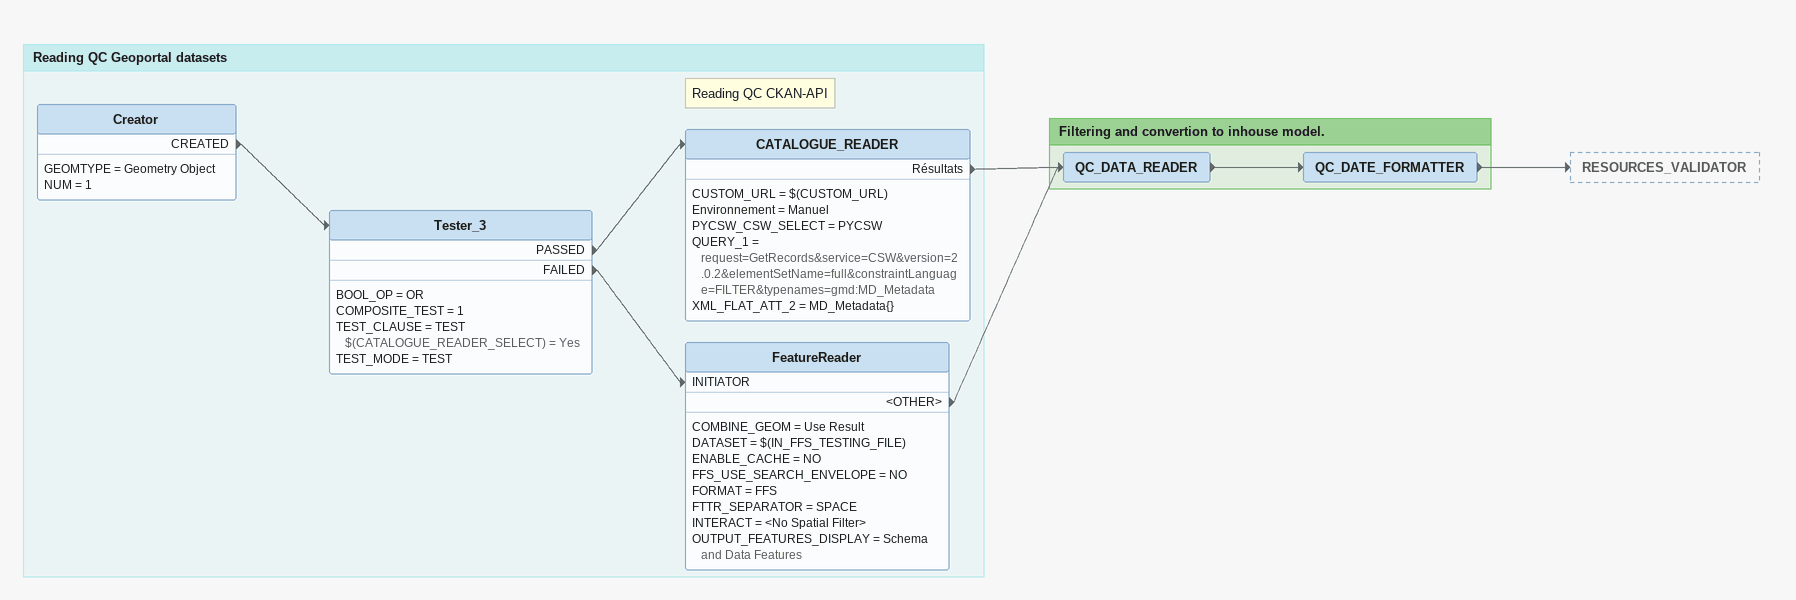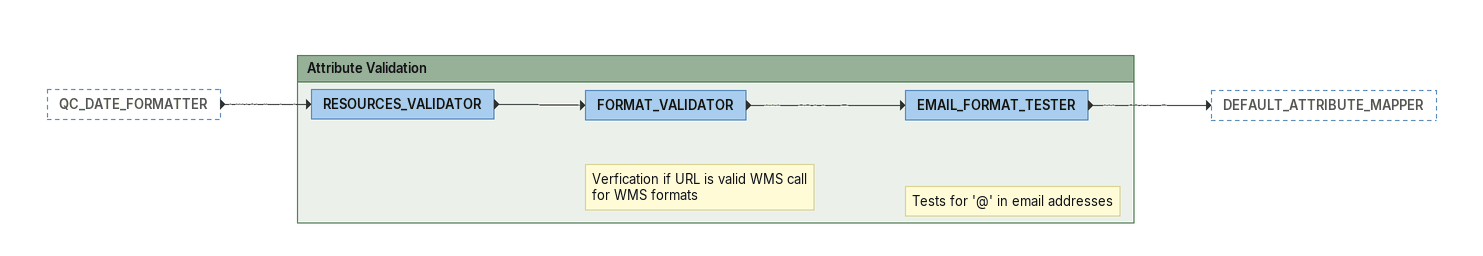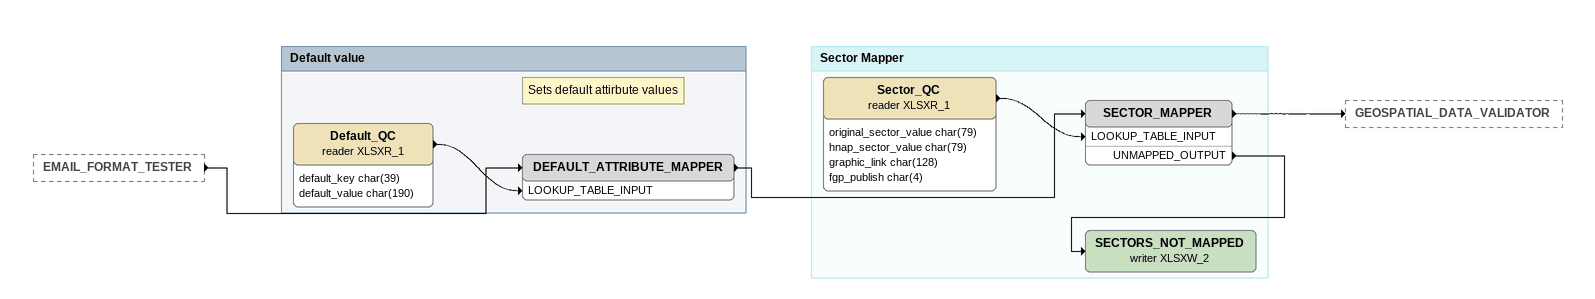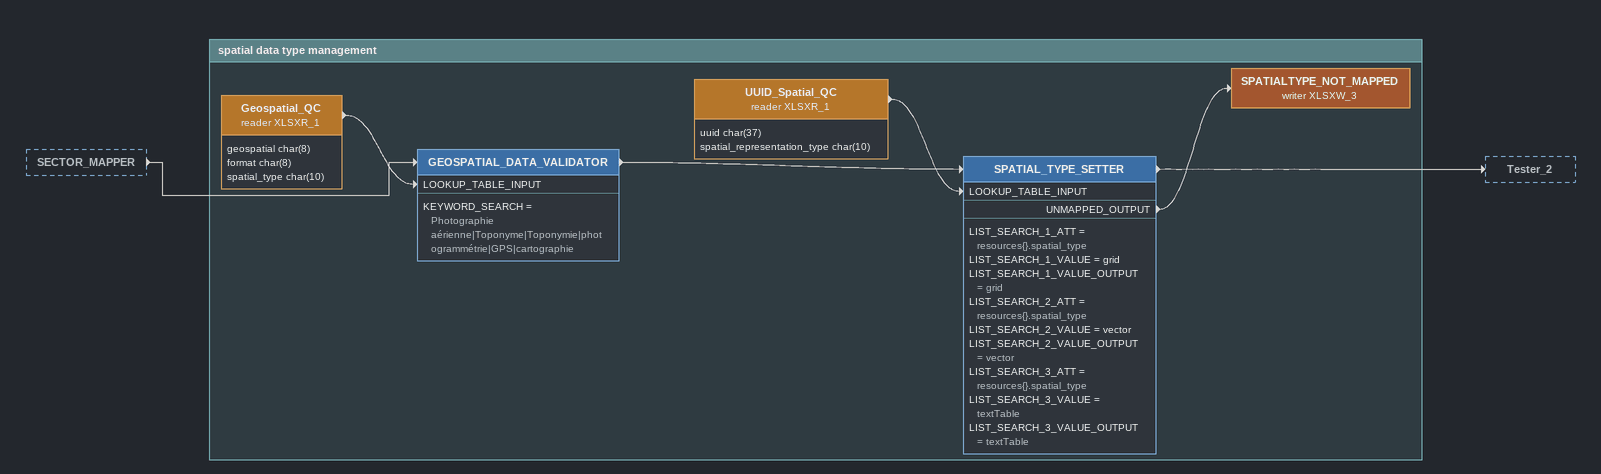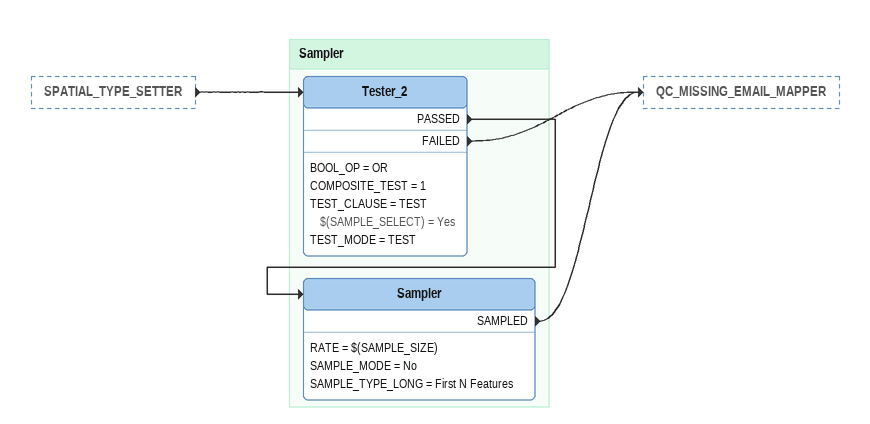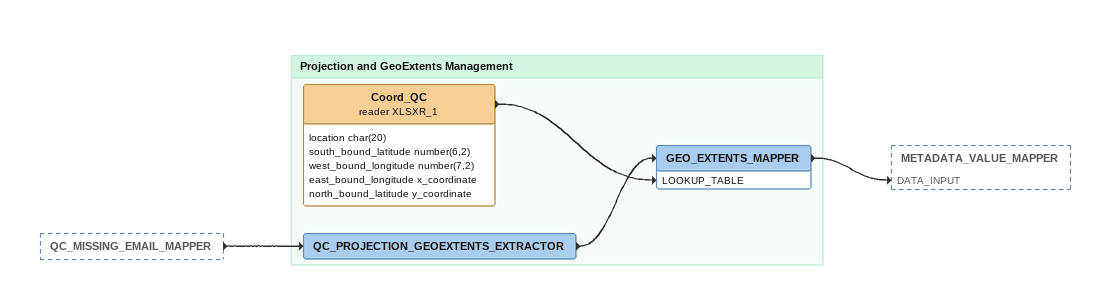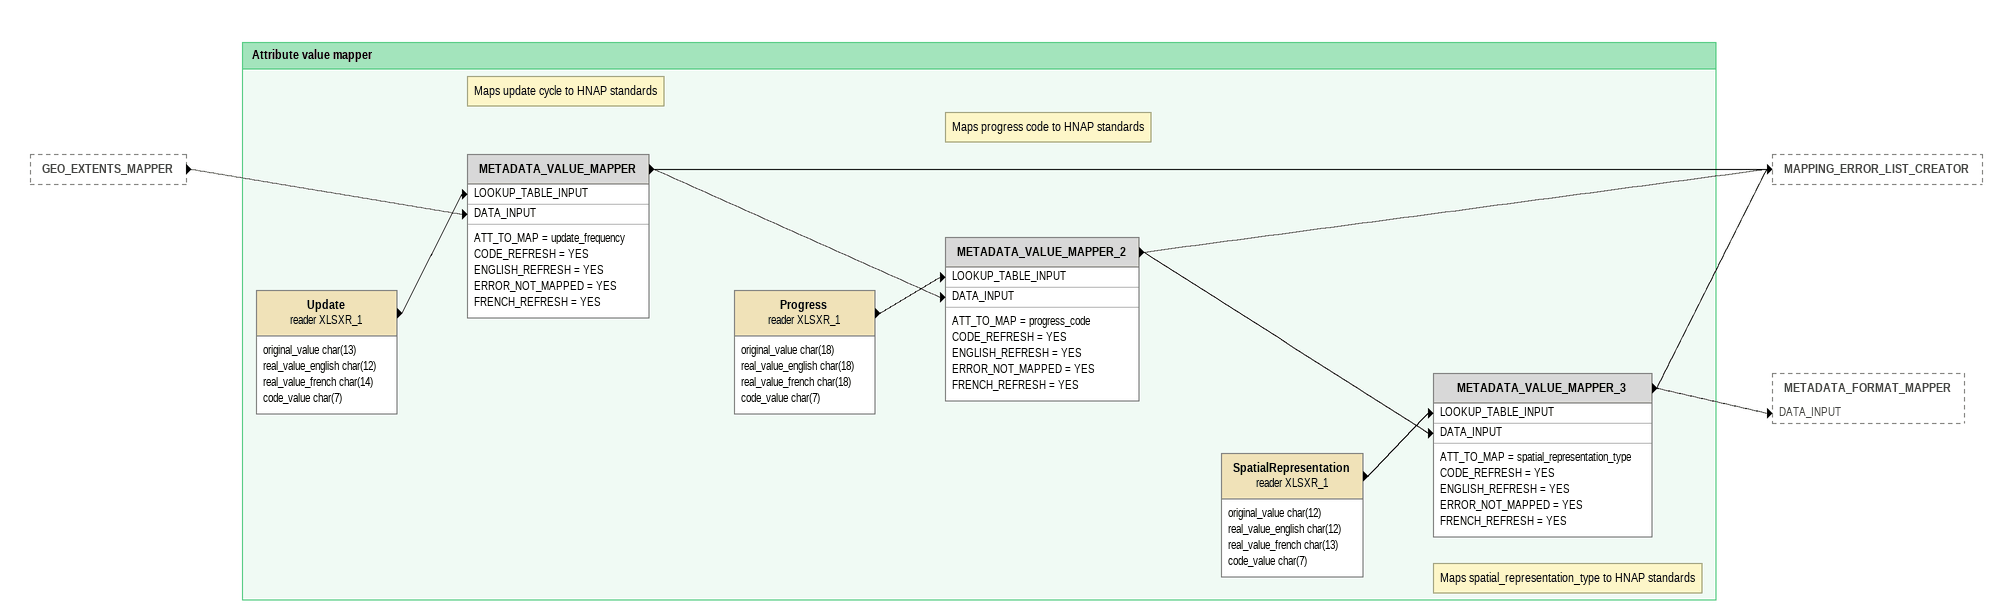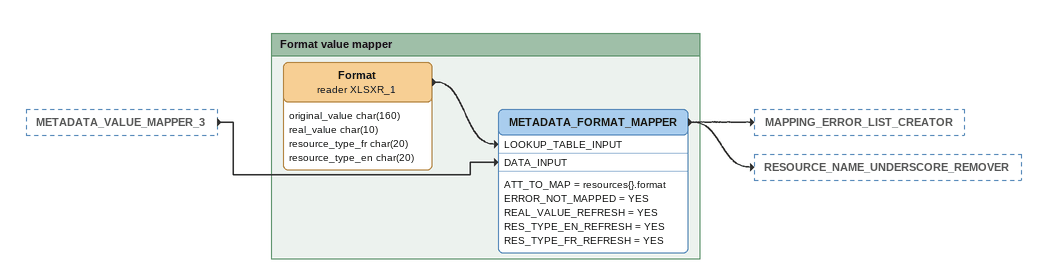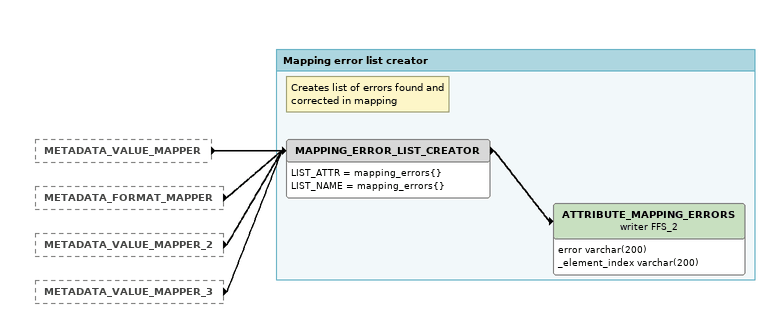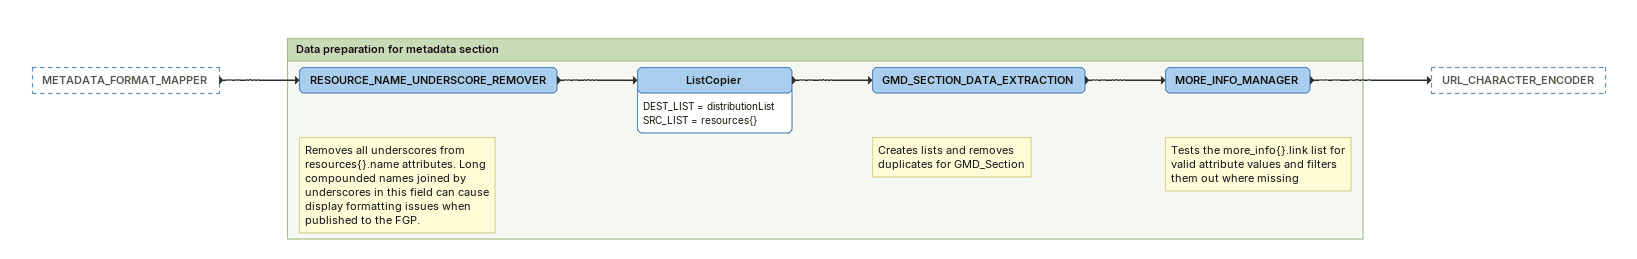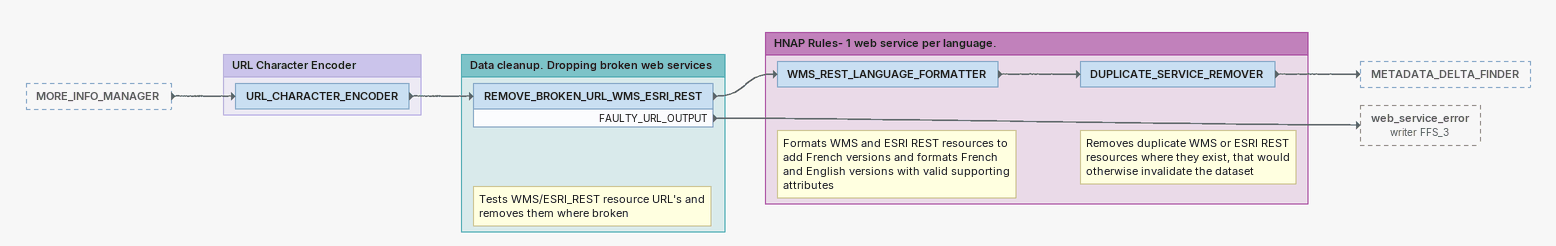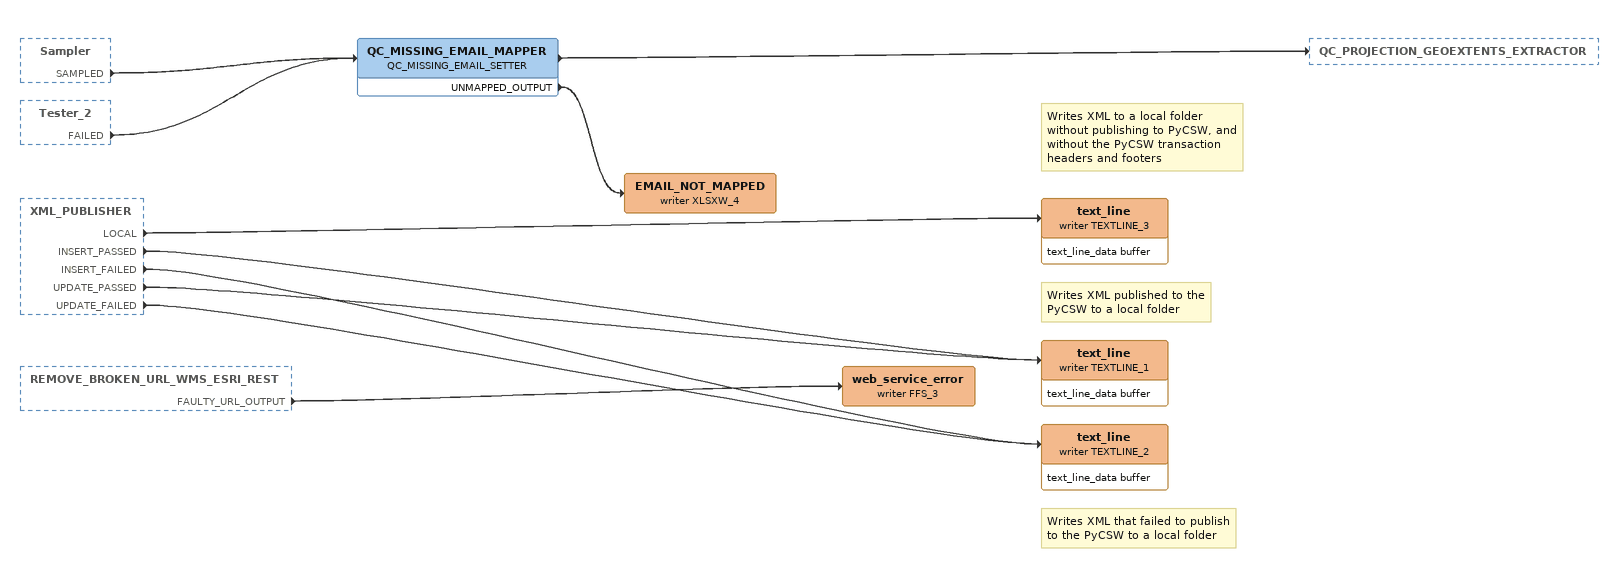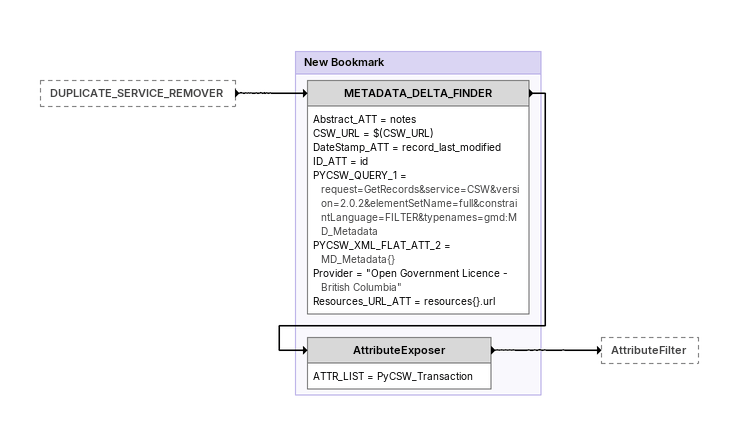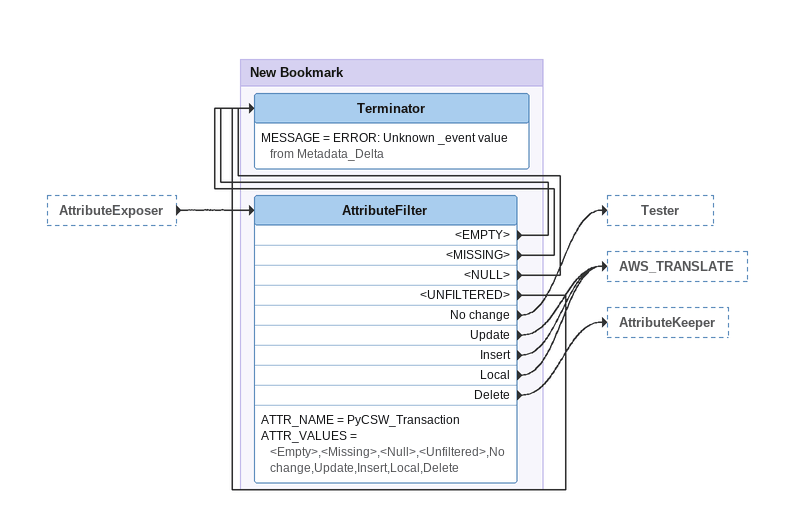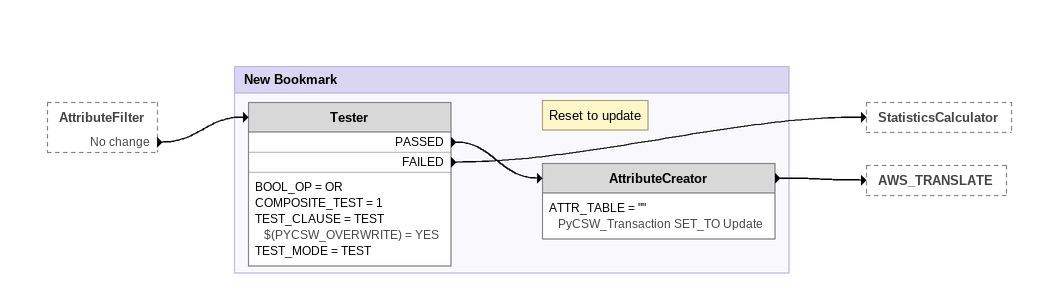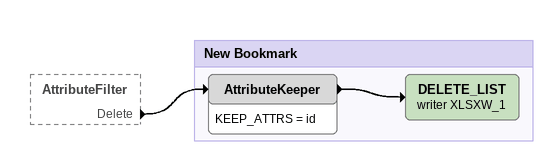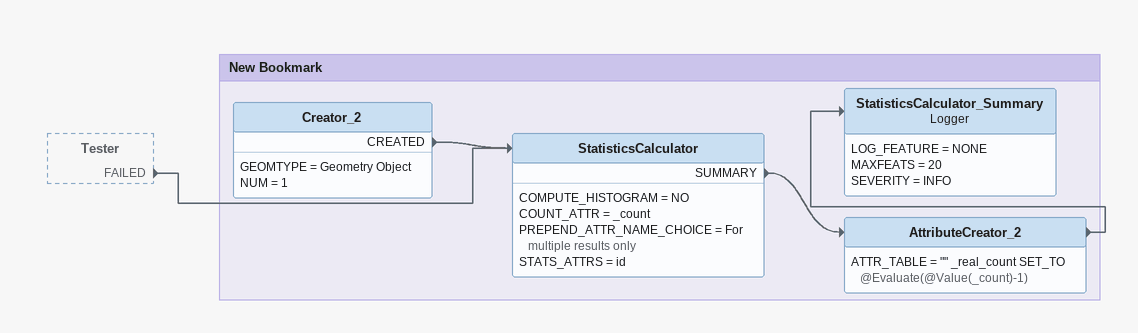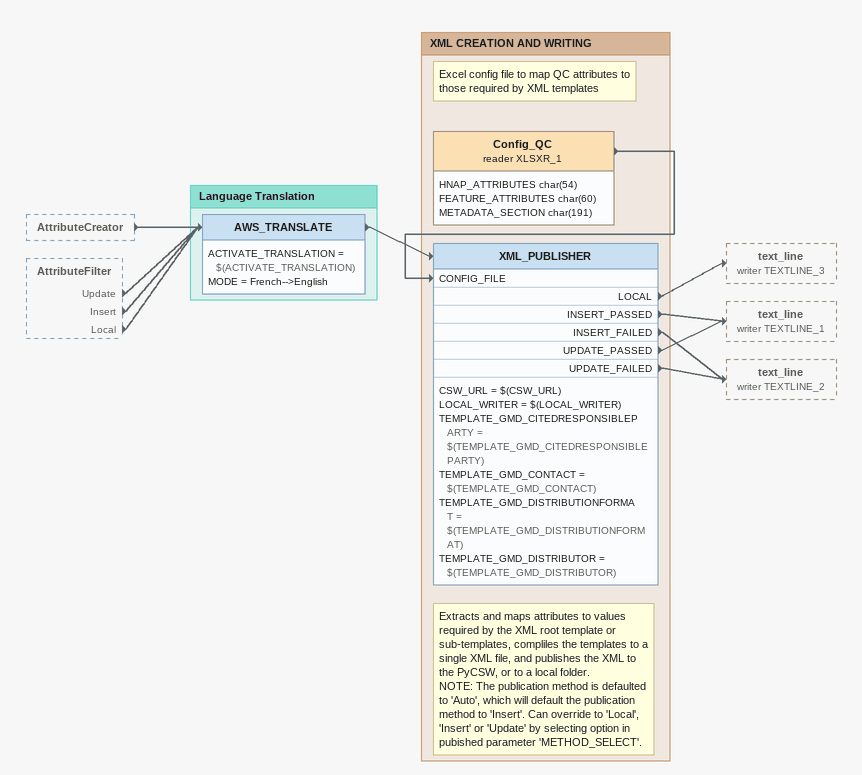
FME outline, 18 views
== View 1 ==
Bookmark: Reading QC Geoportal datasets
Creator
    GEOMTYPE = Geometry Object
    NUM = 1
    CREATED -> Tester_3
Tester_3
    BOOL_OP = OR
    COMPOSITE_TEST = 1
    TEST_CLAUSE = TEST $(CATALOGUE_READER_SELECT) = Yes
    TEST_MODE = TEST
    PASSED -> CATALOGUE_READER
    FAILED -> FeatureReader [INITIATOR]
Note: Reading QC CKAN-API
CATALOGUE_READER
    CUSTOM_URL = $(CUSTOM_URL)
    Environnement = Manuel
    PYCSW_CSW_SELECT = PYCSW
    QUERY_1 = request=GetRecords&service=CSW&version=2.0.2&elementSetName=full&constraintLanguage=FILTER&typenames=gmd:MD_Metadata
    XML_FLAT_ATT_2 = MD_Metadata{}
    Résultats -> QC_DATA_READER
FeatureReader
    COMBINE_GEOM = Use Result
    DATASET = $(IN_FFS_TESTING_FILE)
    ENABLE_CACHE = NO
    FFS_USE_SEARCH_ENVELOPE = NO
    FORMAT = FFS
    FTTR_SEPARATOR = SPACE
    INTERACT = <No Spatial Filter>
    OUTPUT_FEATURES_DISPLAY = Schema and Data Features
    <OTHER> -> QC_DATA_READER

Bookmark: Filtering and convertion to inhouse model.
QC_DATA_READER
    -> QC_DATE_FORMATTER
QC_DATE_FORMATTER
    -> RESOURCES_VALIDATOR

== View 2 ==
QC_DATE_FORMATTER [outside]
    -> RESOURCES_VALIDATOR

Bookmark: Attribute Validation
RESOURCES_VALIDATOR
    -> FORMAT_VALIDATOR
Note: Verfication if URL is valid WMS call for WMS formats
FORMAT_VALIDATOR
    -> EMAIL_FORMAT_TESTER
Note: Tests for '@' in email addresses
EMAIL_FORMAT_TESTER
    -> DEFAULT_ATTRIBUTE_MAPPER

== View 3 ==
EMAIL_FORMAT_TESTER [outside]
    -> DEFAULT_ATTRIBUTE_MAPPER

Bookmark: Default value
Default_QC (reader XLSXR_1)
    attributes: default_key char(39), default_value char(190)
    -> DEFAULT_ATTRIBUTE_MAPPER [LOOKUP_TABLE_INPUT]
Note: Sets default attirbute values
DEFAULT_ATTRIBUTE_MAPPER
    -> SECTOR_MAPPER

Bookmark: Sector Mapper
Sector_QC (reader XLSXR_1)
    attributes: original_sector_value char(79), hnap_sector_value char(79), graphic_link char(128), fgp_publish char(4)
    -> SECTOR_MAPPER [LOOKUP_TABLE_INPUT]
SECTOR_MAPPER
    -> GEOSPATIAL_DATA_VALIDATOR
    UNMAPPED_OUTPUT -> SECTORS_NOT_MAPPED (writer XLSXW_2)
SECTORS_NOT_MAPPED (writer XLSXW_2)

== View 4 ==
SECTOR_MAPPER [outside]
    -> GEOSPATIAL_DATA_VALIDATOR

Bookmark: spatial data type management
Geospatial_QC (reader XLSXR_1)
    attributes: geospatial char(8), format char(8), spatial_type char(10)
    -> GEOSPATIAL_DATA_VALIDATOR [LOOKUP_TABLE_INPUT]
GEOSPATIAL_DATA_VALIDATOR
    KEYWORD_SEARCH = Photographie aérienne|Toponyme|Toponymie|photogrammétrie|GPS|cartographie
    -> SPATIAL_TYPE_SETTER
UUID_Spatial_QC (reader XLSXR_1)
    attributes: uuid char(37), spatial_representation_type char(10)
    -> SPATIAL_TYPE_SETTER [LOOKUP_TABLE_INPUT]
SPATIAL_TYPE_SETTER
    LIST_SEARCH_1_ATT = resources{}.spatial_type
    LIST_SEARCH_1_VALUE = grid
    LIST_SEARCH_1_VALUE_OUTPUT = grid
    LIST_SEARCH_2_ATT = resources{}.spatial_type
    LIST_SEARCH_2_VALUE = vector
    LIST_SEARCH_2_VALUE_OUTPUT = vector
    LIST_SEARCH_3_ATT = resources{}.spatial_type
    LIST_SEARCH_3_VALUE = textTable
    LIST_SEARCH_3_VALUE_OUTPUT = textTable
    -> Tester_2
    UNMAPPED_OUTPUT -> SPATIALTYPE_NOT_MAPPED (writer XLSXW_3)
SPATIALTYPE_NOT_MAPPED (writer XLSXW_3)

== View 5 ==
SPATIAL_TYPE_SETTER [outside]
    -> Tester_2

Bookmark: Sampler
Tester_2
    BOOL_OP = OR
    COMPOSITE_TEST = 1
    TEST_CLAUSE = TEST $(SAMPLE_SELECT) = Yes
    TEST_MODE = TEST
    PASSED -> Sampler
    FAILED -> QC_MISSING_EMAIL_MAPPER
Sampler
    RATE = $(SAMPLE_SIZE)
    SAMPLE_MODE = No
    SAMPLE_TYPE_LONG = First N Features
    SAMPLED -> QC_MISSING_EMAIL_MAPPER

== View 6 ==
QC_MISSING_EMAIL_MAPPER [outside]
    -> QC_PROJECTION_GEOEXTENTS_EXTRACTOR

Bookmark: Projection and GeoExtents Management
QC_PROJECTION_GEOEXTENTS_EXTRACTOR
    -> GEO_EXTENTS_MAPPER
Coord_QC (reader XLSXR_1)
    attributes: location char(20), south_bound_latitude number(6,2), west_bound_longitude number(7,2), east_bound_longitude x_coordinate, north_bound_latitude y_coordinate
    -> GEO_EXTENTS_MAPPER [LOOKUP_TABLE]
GEO_EXTENTS_MAPPER
    -> METADATA_VALUE_MAPPER [DATA_INPUT]

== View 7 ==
GEO_EXTENTS_MAPPER [outside]
    -> METADATA_VALUE_MAPPER [DATA_INPUT]

Bookmark: Attribute value mapper
Update (reader XLSXR_1)
    attributes: original_value char(13), real_value_english char(12), real_value_french char(14), code_value char(7)
    -> METADATA_VALUE_MAPPER [LOOKUP_TABLE_INPUT]
Note: Maps update cycle to HNAP standards
METADATA_VALUE_MAPPER
    ATT_TO_MAP = update_frequency
    CODE_REFRESH = YES
    ENGLISH_REFRESH = YES
    ERROR_NOT_MAPPED = YES
    FRENCH_REFRESH = YES
    -> MAPPING_ERROR_LIST_CREATOR
    -> METADATA_VALUE_MAPPER_2 [DATA_INPUT]
Progress (reader XLSXR_1)
    attributes: original_value char(18), real_value_english char(18), real_value_french char(18), code_value char(7)
    -> METADATA_VALUE_MAPPER_2 [LOOKUP_TABLE_INPUT]
Note: Maps progress code to HNAP standards
METADATA_VALUE_MAPPER_2
    ATT_TO_MAP = progress_code
    CODE_REFRESH = YES
    ENGLISH_REFRESH = YES
    ERROR_NOT_MAPPED = YES
    FRENCH_REFRESH = YES
    -> METADATA_VALUE_MAPPER_3 [DATA_INPUT]
    -> MAPPING_ERROR_LIST_CREATOR
SpatialRepresentation (reader XLSXR_1)
    attributes: original_value char(12), real_value_english char(12), real_value_french char(13), code_value char(7)
    -> METADATA_VALUE_MAPPER_3 [LOOKUP_TABLE_INPUT]
Note: Maps spatial_representation_type to HNAP standards
METADATA_VALUE_MAPPER_3
    ATT_TO_MAP = spatial_representation_type
    CODE_REFRESH = YES
    ENGLISH_REFRESH = YES
    ERROR_NOT_MAPPED = YES
    FRENCH_REFRESH = YES
    -> METADATA_FORMAT_MAPPER [DATA_INPUT]
    -> MAPPING_ERROR_LIST_CREATOR

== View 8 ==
METADATA_VALUE_MAPPER_3 [outside]
    -> METADATA_FORMAT_MAPPER [DATA_INPUT]

Bookmark: Format value mapper
Format (reader XLSXR_1)
    attributes: original_value char(160), real_value char(10), resource_type_fr char(20), resource_type_en char(20)
    -> METADATA_FORMAT_MAPPER [LOOKUP_TABLE_INPUT]
METADATA_FORMAT_MAPPER
    ATT_TO_MAP = resources{}.format
    ERROR_NOT_MAPPED = YES
    REAL_VALUE_REFRESH = YES
    RES_TYPE_EN_REFRESH = YES
    RES_TYPE_FR_REFRESH = YES
    -> MAPPING_ERROR_LIST_CREATOR
    -> RESOURCE_NAME_UNDERSCORE_REMOVER

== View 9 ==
METADATA_VALUE_MAPPER [outside]
    -> MAPPING_ERROR_LIST_CREATOR
METADATA_FORMAT_MAPPER [outside]
    -> MAPPING_ERROR_LIST_CREATOR
METADATA_VALUE_MAPPER_2 [outside]
    -> MAPPING_ERROR_LIST_CREATOR
METADATA_VALUE_MAPPER_3 [outside]
    -> MAPPING_ERROR_LIST_CREATOR

Bookmark: Mapping error list creator
Note: Creates list of errors found and corrected in mapping
MAPPING_ERROR_LIST_CREATOR
    LIST_ATTR = mapping_errors{}
    LIST_NAME = mapping_errors{}
    -> ATTRIBUTE_MAPPING_ERRORS (writer FFS_2)
ATTRIBUTE_MAPPING_ERRORS (writer FFS_2)
    attributes: error varchar(200), _element_index varchar(200)

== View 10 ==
METADATA_FORMAT_MAPPER [outside]
    -> RESOURCE_NAME_UNDERSCORE_REMOVER

Bookmark: Data preparation for metadata section
Note: Removes all underscores from resources{}.name attributes. Long compounded names joined by underscores in this field can cause display formatting issues when published to the FGP.
RESOURCE_NAME_UNDERSCORE_REMOVER
    -> ListCopier
ListCopier
    DEST_LIST = distributionList
    SRC_LIST = resources{}
    -> GMD_SECTION_DATA_EXTRACTION
Note: Creates lists and removes duplicates for GMD_Section
GMD_SECTION_DATA_EXTRACTION
    -> MORE_INFO_MANAGER
Note: Tests the more_info{}.link list for valid attribute values and filters them out where missing
MORE_INFO_MANAGER
    -> URL_CHARACTER_ENCODER

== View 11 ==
MORE_INFO_MANAGER [outside]
    -> URL_CHARACTER_ENCODER

Bookmark: URL Character Encoder
URL_CHARACTER_ENCODER
    -> REMOVE_BROKEN_URL_WMS_ESRI_REST

Bookmark: Data cleanup. Dropping broken web services
Note: Tests WMS/ESRI_REST resource URL's and removes them where broken
REMOVE_BROKEN_URL_WMS_ESRI_REST
    -> WMS_REST_LANGUAGE_FORMATTER
    FAULTY_URL_OUTPUT -> web_service_error (writer FFS_3)

Bookmark: HNAP Rules- 1 web service per language.
Note: Formats WMS and ESRI REST resources to add French versions and formats French and English versions with valid supporting attributes
WMS_REST_LANGUAGE_FORMATTER
    -> DUPLICATE_SERVICE_REMOVER
Note: Removes duplicate WMS or ESRI REST resources where they exist, that would otherwise invalidate the dataset
DUPLICATE_SERVICE_REMOVER
    -> METADATA_DELTA_FINDER

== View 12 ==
Sampler [outside]
    SAMPLED -> QC_MISSING_EMAIL_MAPPER
Tester_2 [outside]
    FAILED -> QC_MISSING_EMAIL_MAPPER
XML_PUBLISHER [outside]
    LOCAL -> text_line (writer TEXTLINE_3)
    INSERT_PASSED -> text_line (writer TEXTLINE_1)
    INSERT_FAILED -> text_line (writer TEXTLINE_2)
    UPDATE_PASSED -> text_line (writer TEXTLINE_1)
    UPDATE_FAILED -> text_line (writer TEXTLINE_2)
REMOVE_BROKEN_URL_WMS_ESRI_REST [outside]
    FAULTY_URL_OUTPUT -> web_service_error (writer FFS_3)
QC_MISSING_EMAIL_MAPPER: QC_MISSING_EMAIL_SETTER
    -> QC_PROJECTION_GEOEXTENTS_EXTRACTOR
    UNMAPPED_OUTPUT -> EMAIL_NOT_MAPPED (writer XLSXW_4)
EMAIL_NOT_MAPPED (writer XLSXW_4)
web_service_error (writer FFS_3)
Note: Writes XML to a local folder without publishing to PyCSW, and without the PyCSW transaction headers and footers
text_line (writer TEXTLINE_3)
    attributes: text_line_data buffer
Note: Writes XML published to the PyCSW to a local folder
text_line (writer TEXTLINE_1)
    attributes: text_line_data buffer
Note: Writes XML that failed to publish to the PyCSW to a local folder
text_line (writer TEXTLINE_2)
    attributes: text_line_data buffer

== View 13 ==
DUPLICATE_SERVICE_REMOVER [outside]
    -> METADATA_DELTA_FINDER

Bookmark: New Bookmark
METADATA_DELTA_FINDER
    Abstract_ATT = notes
    CSW_URL = $(CSW_URL)
    DateStamp_ATT = record_last_modified
    ID_ATT = id
    PYCSW_QUERY_1 = request=GetRecords&service=CSW&version=2.0.2&elementSetName=full&constraintLanguage=FILTER&typenames=gmd:MD_Metadata
    PYCSW_XML_FLAT_ATT_2 = MD_Metadata{}
    Provider = "Open Government Licence - British Columbia"
    Resources_URL_ATT = resources{}.url
    -> AttributeExposer
AttributeExposer
    ATTR_LIST = PyCSW_Transaction
    -> AttributeFilter

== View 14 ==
AttributeExposer [outside]
    -> AttributeFilter

Bookmark: New Bookmark
AttributeFilter
    ATTR_NAME = PyCSW_Transaction
    ATTR_VALUES = <Empty>,<Missing>,<Null>,<Unfiltered>,No change,Update,Insert,Local,Delete
    <EMPTY> -> Terminator
    <MISSING> -> Terminator
    <NULL> -> Terminator
    <UNFILTERED> -> Terminator
    No change -> Tester
    Update -> AWS_TRANSLATE
    Insert -> AWS_TRANSLATE
    Local -> AWS_TRANSLATE
    Delete -> AttributeKeeper
Terminator
    MESSAGE = ERROR: Unknown _event value from Metadata_Delta

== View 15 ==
AttributeFilter [outside]
    No change -> Tester

Bookmark: New Bookmark
Tester
    BOOL_OP = OR
    COMPOSITE_TEST = 1
    TEST_CLAUSE = TEST $(PYCSW_OVERWRITE) = YES
    TEST_MODE = TEST
    PASSED -> AttributeCreator
    FAILED -> StatisticsCalculator
Note: Reset to update
AttributeCreator
    ATTR_TABLE = "" PyCSW_Transaction SET_TO Update
    -> AWS_TRANSLATE

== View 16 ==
AttributeFilter [outside]
    Delete -> AttributeKeeper

Bookmark: New Bookmark
AttributeKeeper
    KEEP_ATTRS = id
    -> DELETE_LIST (writer XLSXW_1)
DELETE_LIST (writer XLSXW_1)

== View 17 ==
Tester [outside]
    FAILED -> StatisticsCalculator

Bookmark: New Bookmark
Creator_2
    GEOMTYPE = Geometry Object
    NUM = 1
    CREATED -> StatisticsCalculator
StatisticsCalculator
    COMPUTE_HISTOGRAM = NO
    COUNT_ATTR = _count
    PREPEND_ATTR_NAME_CHOICE = For multiple results only
    STATS_ATTRS = id
    SUMMARY -> AttributeCreator_2
AttributeCreator_2
    ATTR_TABLE = "" _real_count SET_TO @Evaluate(@Value(_count)-1)
    -> StatisticsCalculator_Summary
StatisticsCalculator_Summary: Logger
    LOG_FEATURE = NONE
    MAXFEATS = 20
    SEVERITY = INFO

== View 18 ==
AttributeCreator [outside]
    -> AWS_TRANSLATE
AttributeFilter [outside]
    Update -> AWS_TRANSLATE
    Insert -> AWS_TRANSLATE
    Local -> AWS_TRANSLATE

Bookmark: Language Translation
AWS_TRANSLATE
    ACTIVATE_TRANSLATION = $(ACTIVATE_TRANSLATION)
    MODE = French-->English
    -> XML_PUBLISHER

Bookmark: XML CREATION AND WRITING
Note: Excel config file to map QC attributes to those required by XML templates
Config_QC (reader XLSXR_1)
    attributes: HNAP_ATTRIBUTES char(54), FEATURE_ATTRIBUTES char(60), METADATA_SECTION char(191)
    -> XML_PUBLISHER [CONFIG_FILE]
Note: Extracts and maps attributes to values required by the XML root template or sub-templates, compliles the templates to a single XML file, and publishes the XML to the PyCSW, or to a local folder. / NOTE: The publication method is defaulted to 'Auto', which will default the publication method to 'Insert'. Can override to 'Local', 'Insert' or 'Update' by selecting option in pubished parameter 'METHOD_SELECT'.
XML_PUBLISHER
    CSW_URL = $(CSW_URL)
    LOCAL_WRITER = $(LOCAL_WRITER)
    TEMPLATE_GMD_CITEDRESPONSIBLEPARTY = $(TEMPLATE_GMD_CITEDRESPONSIBLEPARTY)
    TEMPLATE_GMD_CONTACT = $(TEMPLATE_GMD_CONTACT)
    TEMPLATE_GMD_DISTRIBUTIONFORMAT = $(TEMPLATE_GMD_DISTRIBUTIONFORMAT)
    TEMPLATE_GMD_DISTRIBUTOR = $(TEMPLATE_GMD_DISTRIBUTOR)
    LOCAL -> text_line (writer TEXTLINE_3)
    INSERT_PASSED -> text_line (writer TEXTLINE_1)
    INSERT_FAILED -> text_line (writer TEXTLINE_2)
    UPDATE_PASSED -> text_line (writer TEXTLINE_1)
    UPDATE_FAILED -> text_line (writer TEXTLINE_2)
